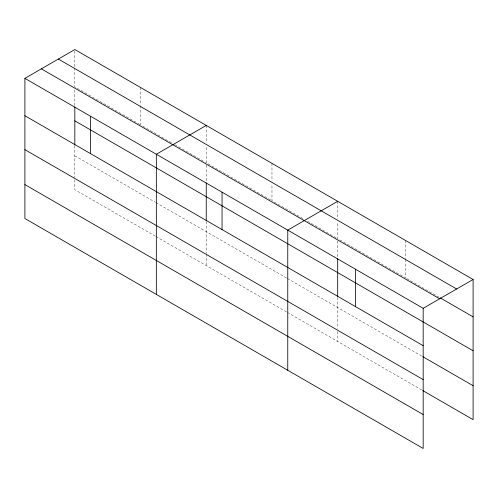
<?xml version="1.0" encoding="UTF-8"?>
<svg xmlns="http://www.w3.org/2000/svg" width="498" height="498" viewBox="0 0 498 498"><rect width="100%" height="100%" fill="white"/><g stroke="black" fill="none" stroke-linecap="round" stroke-linejoin="round"><path stroke-width="0.37" stroke-dasharray="2.49 1.87" d="M139.87 124.469L74.825 86.92L74.825 67.846M171.387 142.665L140.536 124.855L140.536 105.788M174.736 144.601L205.581 162.41M270.626 199.966L206.253 162.796L206.253 146.02M302.815 218.547L271.97 200.738L271.97 183.955M307.509 221.255L336.343 237.907M406.735 278.544L439.585 297.511M74.825 155.774L155.289 202.238M155.961 202.624L286.724 278.114M287.396 278.507L422.155 356.307M155.289 236.152L74.825 189.694L74.825 178.128M155.961 236.538L286.724 312.034M287.396 312.42L422.155 390.22M405.391 240.391L405.391 258.699M405.391 259.464L405.391 277.772L337.688 238.679L337.688 221.896M337.688 201.304L337.688 218.846M337.688 240.995L337.688 257.952M337.688 297.443L337.688 328.35M337.688 331.438L337.688 341.454M271.97 163.363L271.97 180.905M206.253 125.421L206.253 142.963M206.253 165.112L206.253 182.069M206.253 221.566L206.253 253.239M206.253 254.011L206.253 265.577M140.536 87.48L140.536 105.028M74.825 51.064L74.825 67.087M74.825 90.001L74.825 106.186M74.825 145.684L74.825 177.363"/><path stroke-width="0.75" d="M423.175 379.601L423.175 308.306L24.9 78.36L24.9 218.516L423.175 448.461L423.175 379.601L24.9 149.655M422.821 390.606L473.1 419.64L473.1 279.484L74.825 49.539L24.9 78.36M206.253 125.421L156.335 154.243L156.335 294.399M337.688 201.304L287.763 230.126L287.763 370.282M423.175 308.306L473.1 279.484M58.347 59.05L456.629 288.996M440.251 297.897L473.1 316.859M41.371 68.855L439.653 298.794M74.825 120.833L473.1 350.779M24.9 115.741L423.175 345.68M422.821 356.693L473.1 385.72M24.9 184.602L423.175 414.541M355.472 269.219L355.472 306.594M337.688 258.723L337.688 296.671M222.046 192.184L222.046 229.559M206.253 182.841L206.253 220.788M90.617 116.302L90.617 153.683M74.825 106.958L74.825 144.906"/></g></svg>
